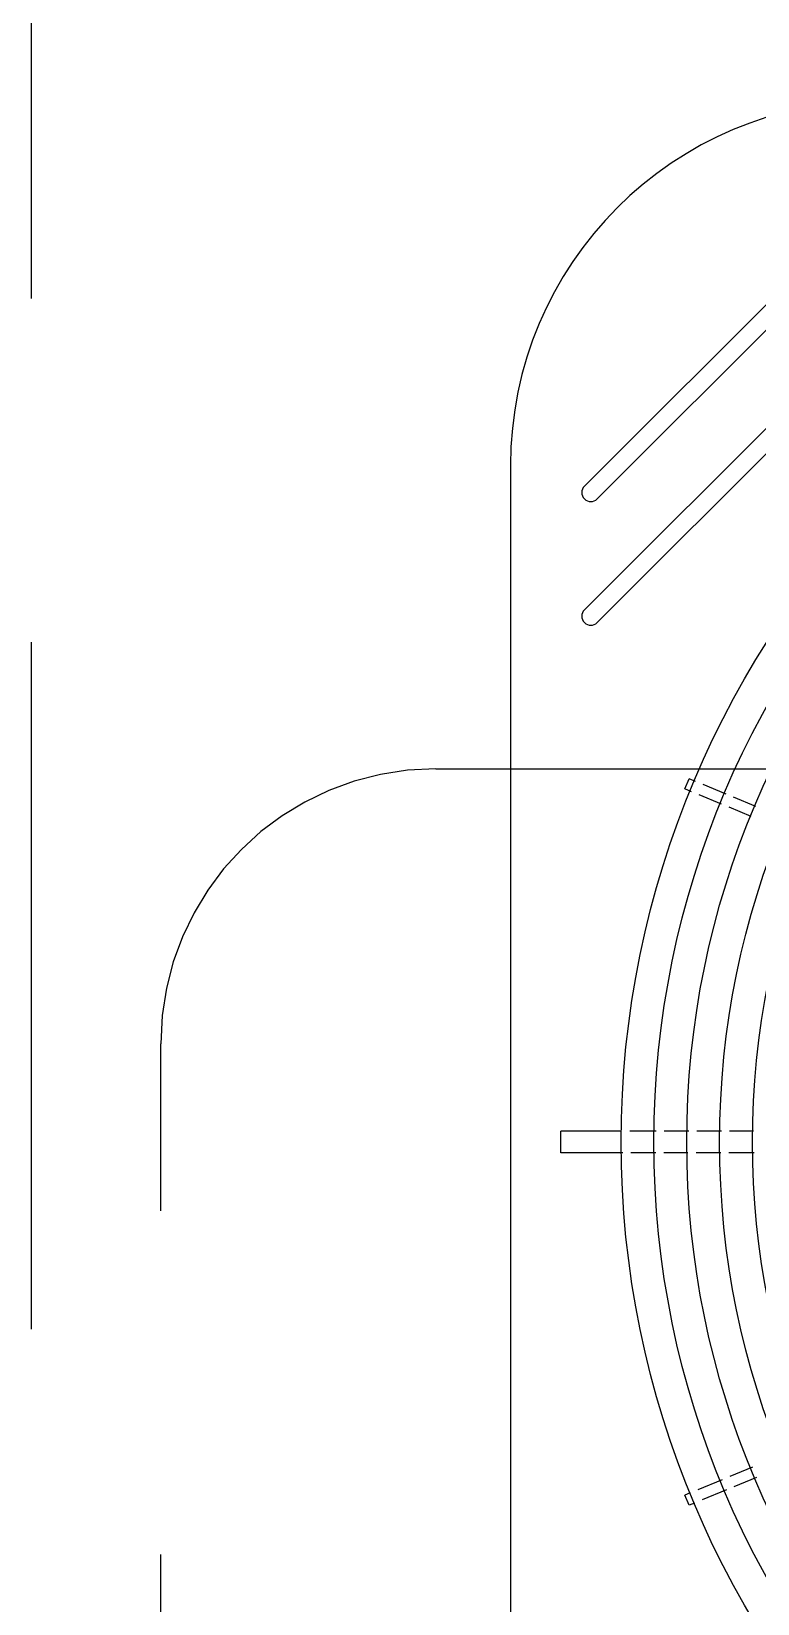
# Model space of a CAD drawing. Extents: x 17.6 to 65.2, y 116.5 to 153.5.
# Drawn here: x 21.643 to 21.907, y 149.449 to 150.021 of the extents above; entities that cross this region are included whole.
import ezdxf

# ---------------------------------------------------------------- set-up
doc = ezdxf.new("R2010")
doc.units = 0
doc.header["$MEASUREMENT"] = 0
doc.linetypes.add('HIDDEN', pattern=[0.375, 0.25, -0.125])
doc.layers.add('INST_-_AR_CONDICIONADO', color=1, linetype='CONTINUOUS')
doc.layers.add('INST_-_MATRIZ', color=9, linetype='CONTINUOUS')

msp = doc.modelspace()

# ---------------------------------------------------------------- linework, layer by layer
at = {"layer": 'INST_-_AR_CONDICIONADO', "linetype": 'CONTINUOUS'}
for p, q in [((21.84451, 149.85594), (21.95783, 149.96926)), ((21.84451, 149.81094), (22.00284, 149.96926)), ((21.84913, 149.85133), (21.96244, 149.96465)), ((21.84913, 149.80632), (22.00745, 149.96465)), ((21.8176, 149.8635), (21.8176, 149.30411))]:
    msp.add_line(p, q, dxfattribs=at)
at = {"layer": 'INST_-_AR_CONDICIONADO', "color": 5, "linetype": 'HIDDEN'}
for p, q in [((21.79041, 149.75307), (33.61719, 149.75307)), ((21.69041, 149.21722), (21.69041, 149.65307))]:
    msp.add_line(p, q, dxfattribs=at)
at = {"layer": 'INST_-_AR_CONDICIONADO', "color": 9, "linetype": 'CONTINUOUS'}
for p, q in [((21.88106, 149.74577), (21.88258, 149.74945)), ((21.8849, 149.74849), (21.88258, 149.74945)), ((21.88351, 149.74476), (21.88106, 149.74577)), ((21.89439, 149.74025), (21.88626, 149.74362)), ((21.89604, 149.74388), (21.88766, 149.74735)), ((21.90515, 149.73579), (21.89714, 149.73911)), ((21.90686, 149.73939), (21.89879, 149.74274)), ((21.85803, 149.62121), (21.8359, 149.62121)), ((21.8359, 149.61332), (21.8359, 149.6212)), ((21.8706, 149.62121), (21.86101, 149.62121)), ((21.88244, 149.62121), (21.87357, 149.62121)), ((21.89435, 149.62121), (21.88541, 149.62121)), ((21.90599, 149.62121), (21.89733, 149.62121)), ((21.85843, 149.61332), (21.8359, 149.61332)), ((21.87046, 149.61332), (21.86141, 149.61332)), ((21.88217, 149.61332), (21.87344, 149.61332)), ((21.89408, 149.61332), (21.88514, 149.61332)), ((21.90626, 149.61332), (21.89706, 149.61332)), ((21.90562, 149.49892), (21.89738, 149.49551)), ((21.89463, 149.49437), (21.88578, 149.49071)), ((21.90708, 149.49522), (21.8989, 149.49183)), ((21.88302, 149.48956), (21.88106, 149.48875)), ((21.88258, 149.48508), (21.88106, 149.48875)), ((21.89615, 149.4907), (21.8873, 149.48703)), ((21.88455, 149.48589), (21.88258, 149.48508))]:
    msp.add_line(p, q, dxfattribs=at)
for radius in [0.33863, 0.3267, 0.31476, 0.30283, 0.29089]:
    msp.add_circle((22.19651, 149.61726), radius, dxfattribs=at)
at = {"layer": 'INST_-_AR_CONDICIONADO', "linetype": 'CONTINUOUS'}
for centre, radius, start, end in [((21.95027, 149.8635), 0.13267, 90, 180), ((21.84682, 149.85364), 0.00326, 135, 315), ((21.84682, 149.80863), 0.00326, 135, 315)]:
    msp.add_arc(centre, radius, start, end, dxfattribs=at)
at = {"layer": 'INST_-_AR_CONDICIONADO', "color": 5, "linetype": 'HIDDEN'}
msp.add_arc((21.79041, 149.65307), 0.1, 90, 180, dxfattribs=at)
at = {"layer": 'INST_-_MATRIZ', "linetype": 'HIDDEN'}
msp.add_line((21.64331, 149.17421), (21.64331, 152.02421), dxfattribs=at)

doc.saveas('drawing.dxf')
